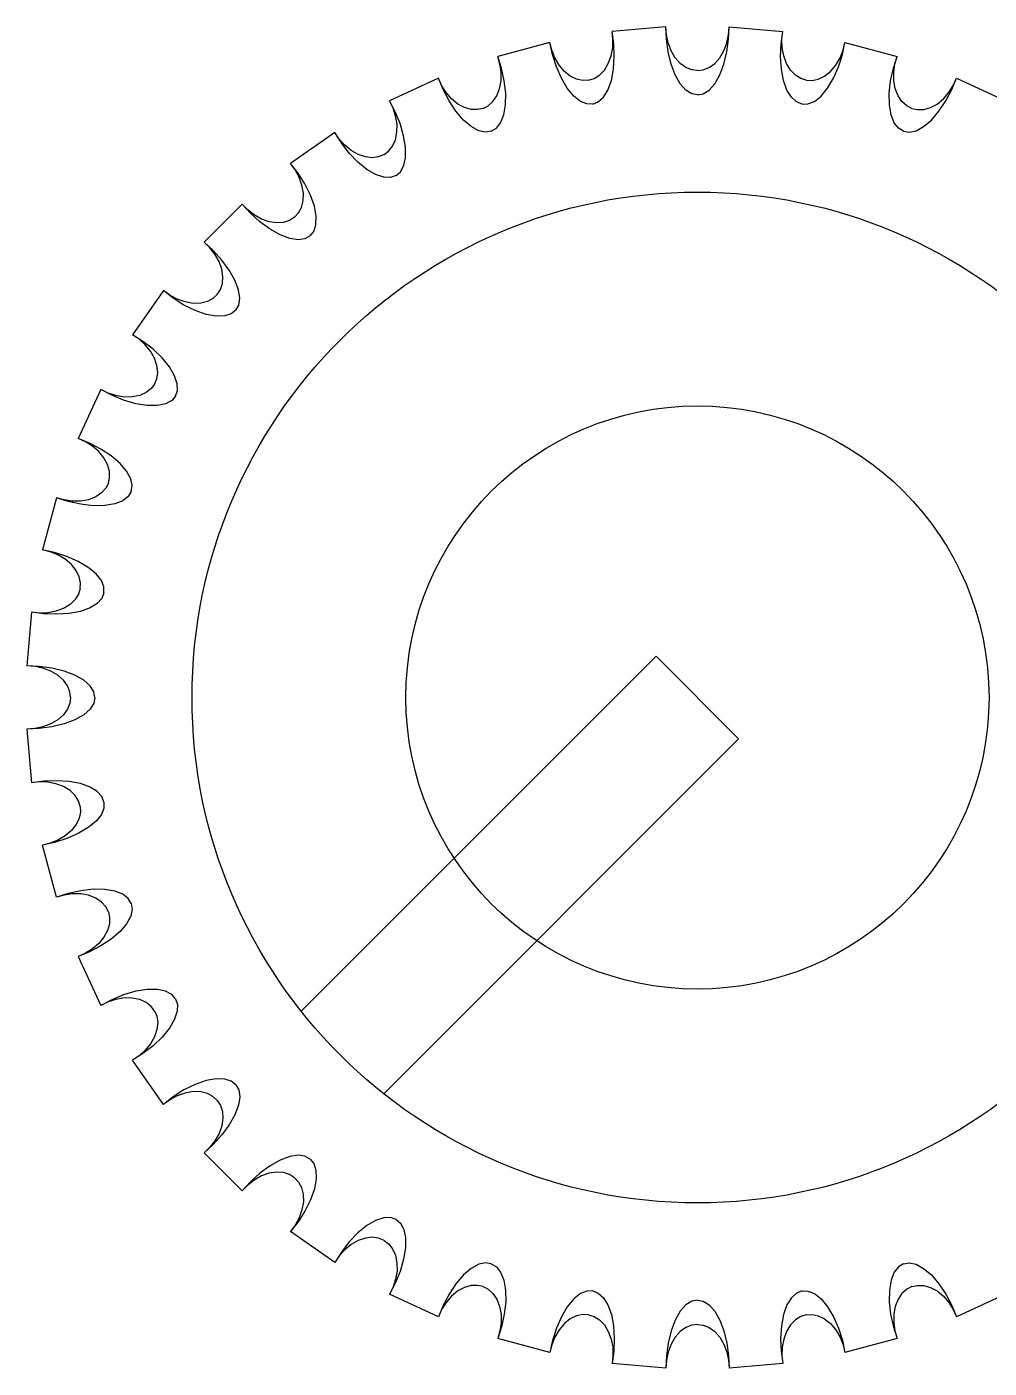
# Model space of a CAD drawing. Extents: x -615 to 711, y 0 to 128.
# Drawn here: x 43.4 to 53.3, y 51.6 to 65.4 of the extents above; entities that cross this region are included whole.
import ezdxf

# ---------------------------------------------------------------- set-up
doc = ezdxf.new("R2010")
doc.units = 0
doc.layers.add('LAYER1', color=7, linetype='CONTINUOUS')

msp = doc.modelspace()

# ---------------------------------------------------------------- linework, layer by layer
at = {"layer": 'LAYER1', "color": 178}
for p, q in [((49.975, 65.4), (49.422, 65.352)), ((49.975, 65.4), (49.422, 65.352)), ((50.625, 65.4), (51.178, 65.352)), ((50.625, 65.4), (51.178, 65.352)), ((48.782, 65.239), (48.245, 65.095)), ((48.782, 65.239), (48.245, 65.095)), ((51.818, 65.239), (52.355, 65.095)), ((51.818, 65.239), (52.355, 65.095)), ((47.635, 64.873), (47.131, 64.638)), ((47.635, 64.873), (47.131, 64.638)), ((52.965, 64.873), (53.469, 64.638)), ((52.965, 64.873), (53.469, 64.638)), ((46.569, 64.313), (46.114, 63.995)), ((46.569, 64.313), (46.114, 63.995)), ((45.616, 63.577), (45.223, 63.184)), ((45.616, 63.577), (45.223, 63.184)), ((44.805, 62.686), (44.487, 62.231)), ((44.805, 62.686), (44.487, 62.231)), ((44.162, 61.669), (43.927, 61.165)), ((44.162, 61.669), (43.927, 61.165)), ((43.705, 60.555), (43.561, 60.018)), ((43.705, 60.555), (43.561, 60.018)), ((43.448, 59.378), (43.4, 58.825)), ((43.448, 59.378), (43.4, 58.825)), ((49.876, 58.924), (46.223, 55.272)), ((49.876, 58.924), (50.724, 58.076)), ((43.4, 58.175), (43.448, 57.622)), ((43.4, 58.175), (43.448, 57.622)), ((50.724, 58.076), (47.072, 54.423)), ((43.705, 56.445), (43.561, 56.982)), ((43.705, 56.445), (43.561, 56.982)), ((43.927, 55.835), (44.162, 55.331)), ((43.927, 55.835), (44.162, 55.331)), ((44.805, 54.314), (44.487, 54.769)), ((44.805, 54.314), (44.487, 54.769)), ((45.616, 53.423), (45.223, 53.816)), ((45.616, 53.423), (45.223, 53.816)), ((46.569, 52.687), (46.114, 53.005)), ((46.569, 52.687), (46.114, 53.005)), ((47.635, 52.127), (47.131, 52.362)), ((47.635, 52.127), (47.131, 52.362)), ((53.469, 52.362), (52.965, 52.127)), ((53.469, 52.362), (52.965, 52.127)), ((48.782, 51.761), (48.245, 51.905)), ((48.782, 51.761), (48.245, 51.905)), ((52.355, 51.905), (51.818, 51.761)), ((52.355, 51.905), (51.818, 51.761)), ((49.975, 51.6), (49.422, 51.648)), ((49.975, 51.6), (49.422, 51.648)), ((51.178, 51.648), (50.625, 51.6)), ((51.178, 51.648), (50.625, 51.6))]:
    msp.add_line(p, q, dxfattribs=at)
for points in [[(49.18, 64.852, 0), (49.237, 64.87, 0), (49.292, 64.904, 0), (49.342, 64.955, 0), (49.383, 65.022, 0), (49.412, 65.1, 0), (49.428, 65.185, 0), (49.431, 65.27, 0), (49.422, 65.352, 0)], [(49.18, 64.852, 0), (49.237, 64.87, 0), (49.292, 64.904, 0), (49.342, 64.955, 0), (49.383, 65.022, 0), (49.412, 65.1, 0), (49.428, 65.185, 0), (49.431, 65.27, 0), (49.422, 65.352, 0)], [(49.223, 64.606, 0), (49.28, 64.628, 0), (49.333, 64.675, 0), (49.379, 64.749, 0), (49.414, 64.848, 0), (49.436, 64.965, 0), (49.444, 65.094, 0), (49.439, 65.225, 0), (49.422, 65.352, 0)], [(49.223, 64.606, 0), (49.28, 64.628, 0), (49.333, 64.675, 0), (49.379, 64.749, 0), (49.414, 64.848, 0), (49.436, 64.965, 0), (49.444, 65.094, 0), (49.439, 65.225, 0), (49.422, 65.352, 0)], [(50.3, 64.7, 0), (50.241, 64.712, 0), (50.18, 64.749, 0), (50.122, 64.814, 0), (50.07, 64.905, 0), (50.028, 65.017, 0), (49.998, 65.142, 0), (49.98, 65.273, 0), (49.975, 65.4, 0)], [(50.3, 64.95, 0), (50.241, 64.958, 0), (50.18, 64.982, 0), (50.122, 65.023, 0), (50.07, 65.082, 0), (50.028, 65.154, 0), (49.998, 65.234, 0), (49.98, 65.318, 0), (49.975, 65.4, 0)], [(50.3, 64.7, 0), (50.241, 64.712, 0), (50.18, 64.749, 0), (50.122, 64.814, 0), (50.07, 64.905, 0), (50.028, 65.017, 0), (49.998, 65.142, 0), (49.98, 65.273, 0), (49.975, 65.4, 0)], [(50.3, 64.95, 0), (50.241, 64.958, 0), (50.18, 64.982, 0), (50.122, 65.023, 0), (50.07, 65.082, 0), (50.028, 65.154, 0), (49.998, 65.234, 0), (49.98, 65.318, 0), (49.975, 65.4, 0)], [(50.3, 64.7, 0), (50.359, 64.712, 0), (50.42, 64.749, 0), (50.478, 64.814, 0), (50.53, 64.905, 0), (50.572, 65.017, 0), (50.602, 65.142, 0), (50.62, 65.273, 0), (50.625, 65.4, 0)], [(50.3, 64.95, 0), (50.359, 64.958, 0), (50.42, 64.982, 0), (50.478, 65.023, 0), (50.53, 65.082, 0), (50.572, 65.154, 0), (50.602, 65.234, 0), (50.62, 65.318, 0), (50.625, 65.4, 0)], [(50.3, 64.7, 0), (50.359, 64.712, 0), (50.42, 64.749, 0), (50.478, 64.814, 0), (50.53, 64.905, 0), (50.572, 65.017, 0), (50.602, 65.142, 0), (50.62, 65.273, 0), (50.625, 65.4, 0)], [(50.3, 64.95, 0), (50.359, 64.958, 0), (50.42, 64.982, 0), (50.478, 65.023, 0), (50.53, 65.082, 0), (50.572, 65.154, 0), (50.602, 65.234, 0), (50.62, 65.318, 0), (50.625, 65.4, 0)], [(51.377, 64.606, 0), (51.32, 64.628, 0), (51.267, 64.675, 0), (51.221, 64.749, 0), (51.186, 64.848, 0), (51.164, 64.965, 0), (51.156, 65.094, 0), (51.161, 65.225, 0), (51.178, 65.352, 0)], [(51.377, 64.606, 0), (51.32, 64.628, 0), (51.267, 64.675, 0), (51.221, 64.749, 0), (51.186, 64.848, 0), (51.164, 64.965, 0), (51.156, 65.094, 0), (51.161, 65.225, 0), (51.178, 65.352, 0)], [(51.42, 64.852, 0), (51.363, 64.87, 0), (51.308, 64.904, 0), (51.258, 64.955, 0), (51.217, 65.022, 0), (51.188, 65.1, 0), (51.172, 65.185, 0), (51.169, 65.27, 0), (51.178, 65.352, 0)], [(51.42, 64.852, 0), (51.363, 64.87, 0), (51.308, 64.904, 0), (51.258, 64.955, 0), (51.217, 65.022, 0), (51.188, 65.1, 0), (51.172, 65.185, 0), (51.169, 65.27, 0), (51.178, 65.352, 0)], [(49.223, 64.606, 0), (49.163, 64.607, 0), (49.097, 64.633, 0), (49.028, 64.687, 0), (48.961, 64.768, 0), (48.9, 64.871, 0), (48.849, 64.989, 0), (48.809, 65.114, 0), (48.782, 65.239, 0)], [(49.18, 64.852, 0), (49.12, 64.849, 0), (49.057, 64.862, 0), (48.992, 64.893, 0), (48.931, 64.942, 0), (48.877, 65.006, 0), (48.833, 65.08, 0), (48.801, 65.159, 0), (48.782, 65.239, 0)], [(49.223, 64.606, 0), (49.163, 64.607, 0), (49.097, 64.633, 0), (49.028, 64.687, 0), (48.961, 64.768, 0), (48.9, 64.871, 0), (48.849, 64.989, 0), (48.809, 65.114, 0), (48.782, 65.239, 0)], [(49.18, 64.852, 0), (49.12, 64.849, 0), (49.057, 64.862, 0), (48.992, 64.893, 0), (48.931, 64.942, 0), (48.877, 65.006, 0), (48.833, 65.08, 0), (48.801, 65.159, 0), (48.782, 65.239, 0)], [(51.377, 64.606, 0), (51.437, 64.607, 0), (51.503, 64.633, 0), (51.572, 64.687, 0), (51.639, 64.768, 0), (51.7, 64.871, 0), (51.751, 64.989, 0), (51.791, 65.114, 0), (51.818, 65.239, 0)], [(51.377, 64.606, 0), (51.437, 64.607, 0), (51.503, 64.633, 0), (51.572, 64.687, 0), (51.639, 64.768, 0), (51.7, 64.871, 0), (51.751, 64.989, 0), (51.791, 65.114, 0), (51.818, 65.239, 0)], [(51.42, 64.852, 0), (51.48, 64.849, 0), (51.543, 64.862, 0), (51.608, 64.893, 0), (51.669, 64.942, 0), (51.723, 65.006, 0), (51.767, 65.08, 0), (51.799, 65.159, 0), (51.818, 65.239, 0)], [(51.42, 64.852, 0), (51.48, 64.849, 0), (51.543, 64.862, 0), (51.608, 64.893, 0), (51.669, 64.942, 0), (51.723, 65.006, 0), (51.767, 65.08, 0), (51.799, 65.159, 0), (51.818, 65.239, 0)], [(48.094, 64.561, 0), (48.147, 64.588, 0), (48.196, 64.632, 0), (48.236, 64.691, 0), (48.265, 64.764, 0), (48.28, 64.846, 0), (48.281, 64.932, 0), (48.268, 65.016, 0), (48.245, 65.095, 0)], [(48.094, 64.561, 0), (48.147, 64.588, 0), (48.196, 64.632, 0), (48.236, 64.691, 0), (48.265, 64.764, 0), (48.28, 64.846, 0), (48.281, 64.932, 0), (48.268, 65.016, 0), (48.245, 65.095, 0)], [(48.179, 64.326, 0), (48.231, 64.357, 0), (48.275, 64.413, 0), (48.308, 64.494, 0), (48.325, 64.597, 0), (48.327, 64.717, 0), (48.312, 64.845, 0), (48.284, 64.974, 0), (48.245, 65.095, 0)], [(48.179, 64.326, 0), (48.231, 64.357, 0), (48.275, 64.413, 0), (48.308, 64.494, 0), (48.325, 64.597, 0), (48.327, 64.717, 0), (48.312, 64.845, 0), (48.284, 64.974, 0), (48.245, 65.095, 0)], [(52.421, 64.326, 0), (52.369, 64.357, 0), (52.325, 64.413, 0), (52.292, 64.494, 0), (52.275, 64.597, 0), (52.273, 64.717, 0), (52.288, 64.845, 0), (52.316, 64.974, 0), (52.355, 65.095, 0)], [(52.421, 64.326, 0), (52.369, 64.357, 0), (52.325, 64.413, 0), (52.292, 64.494, 0), (52.275, 64.597, 0), (52.273, 64.717, 0), (52.288, 64.845, 0), (52.316, 64.974, 0), (52.355, 65.095, 0)], [(52.506, 64.561, 0), (52.453, 64.588, 0), (52.404, 64.632, 0), (52.364, 64.691, 0), (52.335, 64.764, 0), (52.32, 64.846, 0), (52.319, 64.932, 0), (52.332, 65.016, 0), (52.355, 65.095, 0)], [(52.506, 64.561, 0), (52.453, 64.588, 0), (52.404, 64.632, 0), (52.364, 64.691, 0), (52.335, 64.764, 0), (52.32, 64.846, 0), (52.319, 64.932, 0), (52.332, 65.016, 0), (52.355, 65.095, 0)], [(48.179, 64.326, 0), (48.12, 64.317, 0), (48.05, 64.331, 0), (47.973, 64.373, 0), (47.893, 64.44, 0), (47.815, 64.531, 0), (47.744, 64.639, 0), (47.683, 64.755, 0), (47.635, 64.873, 0)], [(48.094, 64.561, 0), (48.036, 64.548, 0), (47.971, 64.55, 0), (47.902, 64.569, 0), (47.833, 64.606, 0), (47.769, 64.66, 0), (47.713, 64.725, 0), (47.668, 64.798, 0), (47.635, 64.873, 0)], [(48.179, 64.326, 0), (48.12, 64.317, 0), (48.05, 64.331, 0), (47.973, 64.373, 0), (47.893, 64.44, 0), (47.815, 64.531, 0), (47.744, 64.639, 0), (47.683, 64.755, 0), (47.635, 64.873, 0)], [(48.094, 64.561, 0), (48.036, 64.548, 0), (47.971, 64.55, 0), (47.902, 64.569, 0), (47.833, 64.606, 0), (47.769, 64.66, 0), (47.713, 64.725, 0), (47.668, 64.798, 0), (47.635, 64.873, 0)], [(52.421, 64.326, 0), (52.48, 64.317, 0), (52.55, 64.331, 0), (52.627, 64.373, 0), (52.707, 64.44, 0), (52.785, 64.531, 0), (52.856, 64.639, 0), (52.917, 64.755, 0), (52.965, 64.873, 0)], [(52.421, 64.326, 0), (52.48, 64.317, 0), (52.55, 64.331, 0), (52.627, 64.373, 0), (52.707, 64.44, 0), (52.785, 64.531, 0), (52.856, 64.639, 0), (52.917, 64.755, 0), (52.965, 64.873, 0)], [(52.506, 64.561, 0), (52.564, 64.548, 0), (52.629, 64.55, 0), (52.698, 64.569, 0), (52.767, 64.606, 0), (52.831, 64.66, 0), (52.887, 64.725, 0), (52.932, 64.798, 0), (52.965, 64.873, 0)], [(52.506, 64.561, 0), (52.564, 64.548, 0), (52.629, 64.55, 0), (52.698, 64.569, 0), (52.767, 64.606, 0), (52.831, 64.66, 0), (52.887, 64.725, 0), (52.932, 64.798, 0), (52.965, 64.873, 0)], [(47.075, 64.086, 0), (47.122, 64.122, 0), (47.163, 64.173, 0), (47.192, 64.238, 0), (47.208, 64.315, 0), (47.209, 64.398, 0), (47.194, 64.483, 0), (47.168, 64.564, 0), (47.131, 64.638, 0)], [(47.075, 64.086, 0), (47.122, 64.122, 0), (47.163, 64.173, 0), (47.192, 64.238, 0), (47.208, 64.315, 0), (47.209, 64.398, 0), (47.194, 64.483, 0), (47.168, 64.564, 0), (47.131, 64.638, 0)], [(47.2, 63.869, 0), (47.245, 63.909, 0), (47.279, 63.972, 0), (47.297, 64.057, 0), (47.296, 64.162, 0), (47.277, 64.28, 0), (47.24, 64.404, 0), (47.19, 64.525, 0), (47.131, 64.638, 0)], [(47.2, 63.869, 0), (47.245, 63.909, 0), (47.279, 63.972, 0), (47.297, 64.057, 0), (47.296, 64.162, 0), (47.277, 64.28, 0), (47.24, 64.404, 0), (47.19, 64.525, 0), (47.131, 64.638, 0)], [(47.2, 63.869, 0), (47.143, 63.85, 0), (47.072, 63.852, 0), (46.989, 63.879, 0), (46.898, 63.932, 0), (46.806, 64.008, 0), (46.717, 64.101, 0), (46.637, 64.206, 0), (46.569, 64.313, 0)], [(47.075, 64.086, 0), (47.02, 64.063, 0), (46.956, 64.053, 0), (46.884, 64.061, 0), (46.81, 64.085, 0), (46.738, 64.126, 0), (46.671, 64.181, 0), (46.614, 64.245, 0), (46.569, 64.313, 0)], [(47.2, 63.869, 0), (47.143, 63.85, 0), (47.072, 63.852, 0), (46.989, 63.879, 0), (46.898, 63.932, 0), (46.806, 64.008, 0), (46.717, 64.101, 0), (46.637, 64.206, 0), (46.569, 64.313, 0)], [(47.075, 64.086, 0), (47.02, 64.063, 0), (46.956, 64.053, 0), (46.884, 64.061, 0), (46.81, 64.085, 0), (46.738, 64.126, 0), (46.671, 64.181, 0), (46.614, 64.245, 0), (46.569, 64.313, 0)], [(46.315, 63.249, 0), (46.352, 63.296, 0), (46.375, 63.364, 0), (46.378, 63.451, 0), (46.359, 63.554, 0), (46.319, 63.667, 0), (46.262, 63.783, 0), (46.191, 63.894, 0), (46.114, 63.995, 0)], [(46.154, 63.441, 0), (46.194, 63.485, 0), (46.225, 63.542, 0), (46.243, 63.611, 0), (46.245, 63.69, 0), (46.231, 63.772, 0), (46.203, 63.853, 0), (46.162, 63.928, 0), (46.114, 63.995, 0)], [(46.315, 63.249, 0), (46.352, 63.296, 0), (46.375, 63.364, 0), (46.378, 63.451, 0), (46.359, 63.554, 0), (46.319, 63.667, 0), (46.262, 63.783, 0), (46.191, 63.894, 0), (46.114, 63.995, 0)], [(46.154, 63.441, 0), (46.194, 63.485, 0), (46.225, 63.542, 0), (46.243, 63.611, 0), (46.245, 63.69, 0), (46.231, 63.772, 0), (46.203, 63.853, 0), (46.162, 63.928, 0), (46.114, 63.995, 0)], [(46.315, 63.249, 0), (46.262, 63.22, 0), (46.192, 63.21, 0), (46.105, 63.223, 0), (46.007, 63.259, 0), (45.903, 63.318, 0), (45.799, 63.394, 0), (45.702, 63.483, 0), (45.616, 63.577, 0)], [(46.154, 63.441, 0), (46.104, 63.409, 0), (46.042, 63.388, 0), (45.971, 63.383, 0), (45.893, 63.394, 0), (45.815, 63.422, 0), (45.74, 63.465, 0), (45.673, 63.518, 0), (45.616, 63.577, 0)], [(46.315, 63.249, 0), (46.262, 63.22, 0), (46.192, 63.21, 0), (46.105, 63.223, 0), (46.007, 63.259, 0), (45.903, 63.318, 0), (45.799, 63.394, 0), (45.702, 63.483, 0), (45.616, 63.577, 0)], [(46.154, 63.441, 0), (46.104, 63.409, 0), (46.042, 63.388, 0), (45.971, 63.383, 0), (45.893, 63.394, 0), (45.815, 63.422, 0), (45.74, 63.465, 0), (45.673, 63.518, 0), (45.616, 63.577, 0)], [(45.551, 62.485, 0), (45.58, 62.538, 0), (45.59, 62.608, 0), (45.577, 62.695, 0), (45.541, 62.793, 0), (45.482, 62.897, 0), (45.406, 63.001, 0), (45.317, 63.098, 0), (45.223, 63.184, 0)], [(45.359, 62.646, 0), (45.391, 62.696, 0), (45.412, 62.758, 0), (45.417, 62.829, 0), (45.406, 62.907, 0), (45.378, 62.985, 0), (45.335, 63.06, 0), (45.282, 63.127, 0), (45.223, 63.184, 0)], [(45.551, 62.485, 0), (45.58, 62.538, 0), (45.59, 62.608, 0), (45.577, 62.695, 0), (45.541, 62.793, 0), (45.482, 62.897, 0), (45.406, 63.001, 0), (45.317, 63.098, 0), (45.223, 63.184, 0)], [(45.359, 62.646, 0), (45.391, 62.696, 0), (45.412, 62.758, 0), (45.417, 62.829, 0), (45.406, 62.907, 0), (45.378, 62.985, 0), (45.335, 63.06, 0), (45.282, 63.127, 0), (45.223, 63.184, 0)], [(45.551, 62.485, 0), (45.504, 62.448, 0), (45.436, 62.425, 0), (45.349, 62.422, 0), (45.246, 62.441, 0), (45.133, 62.481, 0), (45.017, 62.538, 0), (44.906, 62.609, 0), (44.805, 62.686, 0)], [(45.359, 62.646, 0), (45.315, 62.606, 0), (45.258, 62.575, 0), (45.189, 62.557, 0), (45.11, 62.555, 0), (45.028, 62.569, 0), (44.947, 62.597, 0), (44.872, 62.638, 0), (44.805, 62.686, 0)], [(45.551, 62.485, 0), (45.504, 62.448, 0), (45.436, 62.425, 0), (45.349, 62.422, 0), (45.246, 62.441, 0), (45.133, 62.481, 0), (45.017, 62.538, 0), (44.906, 62.609, 0), (44.805, 62.686, 0)], [(45.359, 62.646, 0), (45.315, 62.606, 0), (45.258, 62.575, 0), (45.189, 62.557, 0), (45.11, 62.555, 0), (45.028, 62.569, 0), (44.947, 62.597, 0), (44.872, 62.638, 0), (44.805, 62.686, 0)], [(44.931, 61.6, 0), (44.95, 61.657, 0), (44.948, 61.728, 0), (44.921, 61.811, 0), (44.868, 61.902, 0), (44.792, 61.994, 0), (44.699, 62.083, 0), (44.594, 62.163, 0), (44.487, 62.231, 0)], [(44.714, 61.725, 0), (44.737, 61.78, 0), (44.747, 61.844, 0), (44.739, 61.916, 0), (44.715, 61.99, 0), (44.674, 62.062, 0), (44.619, 62.129, 0), (44.555, 62.186, 0), (44.487, 62.231, 0)], [(44.931, 61.6, 0), (44.95, 61.657, 0), (44.948, 61.728, 0), (44.921, 61.811, 0), (44.868, 61.902, 0), (44.792, 61.994, 0), (44.699, 62.083, 0), (44.594, 62.163, 0), (44.487, 62.231, 0)], [(44.714, 61.725, 0), (44.737, 61.78, 0), (44.747, 61.844, 0), (44.739, 61.916, 0), (44.715, 61.99, 0), (44.674, 62.062, 0), (44.619, 62.129, 0), (44.555, 62.186, 0), (44.487, 62.231, 0)], [(44.714, 61.725, 0), (44.678, 61.678, 0), (44.627, 61.637, 0), (44.562, 61.608, 0), (44.485, 61.592, 0), (44.402, 61.591, 0), (44.317, 61.606, 0), (44.236, 61.632, 0), (44.162, 61.669, 0)], [(44.714, 61.725, 0), (44.678, 61.678, 0), (44.627, 61.637, 0), (44.562, 61.608, 0), (44.485, 61.592, 0), (44.402, 61.591, 0), (44.317, 61.606, 0), (44.236, 61.632, 0), (44.162, 61.669, 0)], [(44.931, 61.6, 0), (44.891, 61.555, 0), (44.828, 61.521, 0), (44.743, 61.503, 0), (44.638, 61.504, 0), (44.52, 61.523, 0), (44.396, 61.56, 0), (44.275, 61.61, 0), (44.162, 61.669, 0)], [(44.931, 61.6, 0), (44.891, 61.555, 0), (44.828, 61.521, 0), (44.743, 61.503, 0), (44.638, 61.504, 0), (44.52, 61.523, 0), (44.396, 61.56, 0), (44.275, 61.61, 0), (44.162, 61.669, 0)], [(44.474, 60.621, 0), (44.483, 60.68, 0), (44.469, 60.75, 0), (44.427, 60.827, 0), (44.36, 60.907, 0), (44.269, 60.985, 0), (44.161, 61.056, 0), (44.045, 61.117, 0), (43.927, 61.165, 0)], [(44.239, 60.706, 0), (44.252, 60.764, 0), (44.25, 60.829, 0), (44.231, 60.898, 0), (44.194, 60.967, 0), (44.14, 61.031, 0), (44.075, 61.087, 0), (44.002, 61.132, 0), (43.927, 61.165, 0)], [(44.474, 60.621, 0), (44.483, 60.68, 0), (44.469, 60.75, 0), (44.427, 60.827, 0), (44.36, 60.907, 0), (44.269, 60.985, 0), (44.161, 61.056, 0), (44.045, 61.117, 0), (43.927, 61.165, 0)], [(44.239, 60.706, 0), (44.252, 60.764, 0), (44.25, 60.829, 0), (44.231, 60.898, 0), (44.194, 60.967, 0), (44.14, 61.031, 0), (44.075, 61.087, 0), (44.002, 61.132, 0), (43.927, 61.165, 0)], [(44.239, 60.706, 0), (44.212, 60.653, 0), (44.168, 60.604, 0), (44.109, 60.564, 0), (44.036, 60.535, 0), (43.954, 60.52, 0), (43.868, 60.519, 0), (43.784, 60.532, 0), (43.705, 60.555, 0)], [(44.239, 60.706, 0), (44.212, 60.653, 0), (44.168, 60.604, 0), (44.109, 60.564, 0), (44.036, 60.535, 0), (43.954, 60.52, 0), (43.868, 60.519, 0), (43.784, 60.532, 0), (43.705, 60.555, 0)], [(44.474, 60.621, 0), (44.443, 60.569, 0), (44.387, 60.525, 0), (44.306, 60.492, 0), (44.203, 60.475, 0), (44.083, 60.473, 0), (43.955, 60.488, 0), (43.826, 60.516, 0), (43.705, 60.555, 0)], [(44.474, 60.621, 0), (44.443, 60.569, 0), (44.387, 60.525, 0), (44.306, 60.492, 0), (44.203, 60.475, 0), (44.083, 60.473, 0), (43.955, 60.488, 0), (43.826, 60.516, 0), (43.705, 60.555, 0)], [(44.194, 59.577, 0), (44.193, 59.637, 0), (44.167, 59.703, 0), (44.113, 59.772, 0), (44.032, 59.839, 0), (43.929, 59.9, 0), (43.811, 59.951, 0), (43.686, 59.991, 0), (43.561, 60.018, 0)], [(43.948, 59.62, 0), (43.951, 59.68, 0), (43.938, 59.743, 0), (43.907, 59.808, 0), (43.858, 59.869, 0), (43.794, 59.923, 0), (43.72, 59.967, 0), (43.641, 59.999, 0), (43.561, 60.018, 0)], [(44.194, 59.577, 0), (44.193, 59.637, 0), (44.167, 59.703, 0), (44.113, 59.772, 0), (44.032, 59.839, 0), (43.929, 59.9, 0), (43.811, 59.951, 0), (43.686, 59.991, 0), (43.561, 60.018, 0)], [(43.948, 59.62, 0), (43.951, 59.68, 0), (43.938, 59.743, 0), (43.907, 59.808, 0), (43.858, 59.869, 0), (43.794, 59.923, 0), (43.72, 59.967, 0), (43.641, 59.999, 0), (43.561, 60.018, 0)], [(43.948, 59.62, 0), (43.93, 59.563, 0), (43.896, 59.508, 0), (43.845, 59.458, 0), (43.778, 59.417, 0), (43.7, 59.388, 0), (43.615, 59.372, 0), (43.53, 59.369, 0), (43.448, 59.378, 0)], [(43.948, 59.62, 0), (43.93, 59.563, 0), (43.896, 59.508, 0), (43.845, 59.458, 0), (43.778, 59.417, 0), (43.7, 59.388, 0), (43.615, 59.372, 0), (43.53, 59.369, 0), (43.448, 59.378, 0)], [(44.194, 59.577, 0), (44.172, 59.52, 0), (44.125, 59.467, 0), (44.051, 59.421, 0), (43.952, 59.386, 0), (43.835, 59.364, 0), (43.706, 59.356, 0), (43.575, 59.361, 0), (43.448, 59.378, 0)], [(44.194, 59.577, 0), (44.172, 59.52, 0), (44.125, 59.467, 0), (44.051, 59.421, 0), (43.952, 59.386, 0), (43.835, 59.364, 0), (43.706, 59.356, 0), (43.575, 59.361, 0), (43.448, 59.378, 0)], [(44.1, 58.5, 0), (44.088, 58.559, 0), (44.051, 58.62, 0), (43.986, 58.678, 0), (43.895, 58.73, 0), (43.783, 58.772, 0), (43.658, 58.802, 0), (43.527, 58.82, 0), (43.4, 58.825, 0)], [(43.85, 58.5, 0), (43.842, 58.559, 0), (43.818, 58.62, 0), (43.777, 58.678, 0), (43.718, 58.73, 0), (43.646, 58.772, 0), (43.566, 58.802, 0), (43.482, 58.82, 0), (43.4, 58.825, 0)], [(44.1, 58.5, 0), (44.088, 58.559, 0), (44.051, 58.62, 0), (43.986, 58.678, 0), (43.895, 58.73, 0), (43.783, 58.772, 0), (43.658, 58.802, 0), (43.527, 58.82, 0), (43.4, 58.825, 0)], [(43.85, 58.5, 0), (43.842, 58.559, 0), (43.818, 58.62, 0), (43.777, 58.678, 0), (43.718, 58.73, 0), (43.646, 58.772, 0), (43.566, 58.802, 0), (43.482, 58.82, 0), (43.4, 58.825, 0)], [(44.1, 58.5, 0), (44.088, 58.441, 0), (44.051, 58.38, 0), (43.986, 58.322, 0), (43.895, 58.27, 0), (43.783, 58.228, 0), (43.658, 58.198, 0), (43.527, 58.18, 0), (43.4, 58.175, 0)], [(43.85, 58.5, 0), (43.842, 58.441, 0), (43.818, 58.38, 0), (43.777, 58.322, 0), (43.718, 58.27, 0), (43.646, 58.228, 0), (43.566, 58.198, 0), (43.482, 58.18, 0), (43.4, 58.175, 0)], [(44.1, 58.5, 0), (44.088, 58.441, 0), (44.051, 58.38, 0), (43.986, 58.322, 0), (43.895, 58.27, 0), (43.783, 58.228, 0), (43.658, 58.198, 0), (43.527, 58.18, 0), (43.4, 58.175, 0)], [(43.85, 58.5, 0), (43.842, 58.441, 0), (43.818, 58.38, 0), (43.777, 58.322, 0), (43.718, 58.27, 0), (43.646, 58.228, 0), (43.566, 58.198, 0), (43.482, 58.18, 0), (43.4, 58.175, 0)], [(44.194, 57.423, 0), (44.172, 57.48, 0), (44.125, 57.533, 0), (44.051, 57.579, 0), (43.952, 57.614, 0), (43.835, 57.636, 0), (43.706, 57.644, 0), (43.575, 57.639, 0), (43.448, 57.622, 0)], [(44.194, 57.423, 0), (44.172, 57.48, 0), (44.125, 57.533, 0), (44.051, 57.579, 0), (43.952, 57.614, 0), (43.835, 57.636, 0), (43.706, 57.644, 0), (43.575, 57.639, 0), (43.448, 57.622, 0)], [(43.948, 57.38, 0), (43.93, 57.437, 0), (43.896, 57.492, 0), (43.845, 57.542, 0), (43.778, 57.583, 0), (43.7, 57.612, 0), (43.615, 57.628, 0), (43.53, 57.631, 0), (43.448, 57.622, 0)], [(43.948, 57.38, 0), (43.93, 57.437, 0), (43.896, 57.492, 0), (43.845, 57.542, 0), (43.778, 57.583, 0), (43.7, 57.612, 0), (43.615, 57.628, 0), (43.53, 57.631, 0), (43.448, 57.622, 0)], [(44.194, 57.423, 0), (44.193, 57.363, 0), (44.167, 57.297, 0), (44.113, 57.228, 0), (44.032, 57.161, 0), (43.929, 57.1, 0), (43.811, 57.049, 0), (43.686, 57.009, 0), (43.561, 56.982, 0)], [(44.194, 57.423, 0), (44.193, 57.363, 0), (44.167, 57.297, 0), (44.113, 57.228, 0), (44.032, 57.161, 0), (43.929, 57.1, 0), (43.811, 57.049, 0), (43.686, 57.009, 0), (43.561, 56.982, 0)], [(43.948, 57.38, 0), (43.951, 57.32, 0), (43.938, 57.257, 0), (43.907, 57.192, 0), (43.858, 57.131, 0), (43.794, 57.077, 0), (43.72, 57.033, 0), (43.641, 57.001, 0), (43.561, 56.982, 0)], [(43.948, 57.38, 0), (43.951, 57.32, 0), (43.938, 57.257, 0), (43.907, 57.192, 0), (43.858, 57.131, 0), (43.794, 57.077, 0), (43.72, 57.033, 0), (43.641, 57.001, 0), (43.561, 56.982, 0)], [(44.474, 56.379, 0), (44.443, 56.431, 0), (44.387, 56.475, 0), (44.306, 56.508, 0), (44.203, 56.525, 0), (44.083, 56.527, 0), (43.955, 56.512, 0), (43.826, 56.484, 0), (43.705, 56.445, 0)], [(44.474, 56.379, 0), (44.443, 56.431, 0), (44.387, 56.475, 0), (44.306, 56.508, 0), (44.203, 56.525, 0), (44.083, 56.527, 0), (43.955, 56.512, 0), (43.826, 56.484, 0), (43.705, 56.445, 0)], [(44.239, 56.294, 0), (44.212, 56.347, 0), (44.168, 56.396, 0), (44.109, 56.436, 0), (44.036, 56.465, 0), (43.954, 56.48, 0), (43.868, 56.481, 0), (43.784, 56.468, 0), (43.705, 56.445, 0)], [(44.239, 56.294, 0), (44.212, 56.347, 0), (44.168, 56.396, 0), (44.109, 56.436, 0), (44.036, 56.465, 0), (43.954, 56.48, 0), (43.868, 56.481, 0), (43.784, 56.468, 0), (43.705, 56.445, 0)], [(44.474, 56.379, 0), (44.483, 56.32, 0), (44.469, 56.25, 0), (44.427, 56.173, 0), (44.36, 56.093, 0), (44.269, 56.015, 0), (44.161, 55.944, 0), (44.045, 55.883, 0), (43.927, 55.835, 0)], [(44.474, 56.379, 0), (44.483, 56.32, 0), (44.469, 56.25, 0), (44.427, 56.173, 0), (44.36, 56.093, 0), (44.269, 56.015, 0), (44.161, 55.944, 0), (44.045, 55.883, 0), (43.927, 55.835, 0)], [(44.239, 56.294, 0), (44.252, 56.236, 0), (44.25, 56.171, 0), (44.231, 56.102, 0), (44.194, 56.033, 0), (44.14, 55.969, 0), (44.075, 55.913, 0), (44.002, 55.868, 0), (43.927, 55.835, 0)], [(44.239, 56.294, 0), (44.252, 56.236, 0), (44.25, 56.171, 0), (44.231, 56.102, 0), (44.194, 56.033, 0), (44.14, 55.969, 0), (44.075, 55.913, 0), (44.002, 55.868, 0), (43.927, 55.835, 0)], [(44.931, 55.4, 0), (44.891, 55.445, 0), (44.828, 55.479, 0), (44.743, 55.497, 0), (44.638, 55.496, 0), (44.52, 55.477, 0), (44.396, 55.44, 0), (44.275, 55.39, 0), (44.162, 55.331, 0)], [(44.931, 55.4, 0), (44.891, 55.445, 0), (44.828, 55.479, 0), (44.743, 55.497, 0), (44.638, 55.496, 0), (44.52, 55.477, 0), (44.396, 55.44, 0), (44.275, 55.39, 0), (44.162, 55.331, 0)], [(44.714, 55.275, 0), (44.678, 55.322, 0), (44.627, 55.363, 0), (44.562, 55.392, 0), (44.485, 55.408, 0), (44.402, 55.409, 0), (44.317, 55.394, 0), (44.236, 55.368, 0), (44.162, 55.331, 0)], [(44.714, 55.275, 0), (44.678, 55.322, 0), (44.627, 55.363, 0), (44.562, 55.392, 0), (44.485, 55.408, 0), (44.402, 55.409, 0), (44.317, 55.394, 0), (44.236, 55.368, 0), (44.162, 55.331, 0)], [(44.931, 55.4, 0), (44.95, 55.343, 0), (44.948, 55.272, 0), (44.921, 55.189, 0), (44.868, 55.098, 0), (44.792, 55.006, 0), (44.699, 54.917, 0), (44.594, 54.837, 0), (44.487, 54.769, 0)], [(44.931, 55.4, 0), (44.95, 55.343, 0), (44.948, 55.272, 0), (44.921, 55.189, 0), (44.868, 55.098, 0), (44.792, 55.006, 0), (44.699, 54.917, 0), (44.594, 54.837, 0), (44.487, 54.769, 0)], [(44.714, 55.275, 0), (44.737, 55.22, 0), (44.747, 55.156, 0), (44.739, 55.084, 0), (44.715, 55.01, 0), (44.674, 54.938, 0), (44.619, 54.871, 0), (44.555, 54.814, 0), (44.487, 54.769, 0)], [(44.714, 55.275, 0), (44.737, 55.22, 0), (44.747, 55.156, 0), (44.739, 55.084, 0), (44.715, 55.01, 0), (44.674, 54.938, 0), (44.619, 54.871, 0), (44.555, 54.814, 0), (44.487, 54.769, 0)], [(45.551, 54.515, 0), (45.504, 54.552, 0), (45.436, 54.575, 0), (45.349, 54.578, 0), (45.246, 54.559, 0), (45.133, 54.519, 0), (45.017, 54.462, 0), (44.906, 54.391, 0), (44.805, 54.314, 0)], [(45.551, 54.515, 0), (45.504, 54.552, 0), (45.436, 54.575, 0), (45.349, 54.578, 0), (45.246, 54.559, 0), (45.133, 54.519, 0), (45.017, 54.462, 0), (44.906, 54.391, 0), (44.805, 54.314, 0)], [(45.551, 54.515, 0), (45.58, 54.462, 0), (45.59, 54.392, 0), (45.577, 54.305, 0), (45.541, 54.207, 0), (45.482, 54.103, 0), (45.406, 53.999, 0), (45.317, 53.902, 0), (45.223, 53.816, 0)], [(45.551, 54.515, 0), (45.58, 54.462, 0), (45.59, 54.392, 0), (45.577, 54.305, 0), (45.541, 54.207, 0), (45.482, 54.103, 0), (45.406, 53.999, 0), (45.317, 53.902, 0), (45.223, 53.816, 0)], [(45.359, 54.354, 0), (45.315, 54.394, 0), (45.258, 54.425, 0), (45.189, 54.443, 0), (45.11, 54.445, 0), (45.028, 54.431, 0), (44.947, 54.403, 0), (44.872, 54.362, 0), (44.805, 54.314, 0)], [(45.359, 54.354, 0), (45.315, 54.394, 0), (45.258, 54.425, 0), (45.189, 54.443, 0), (45.11, 54.445, 0), (45.028, 54.431, 0), (44.947, 54.403, 0), (44.872, 54.362, 0), (44.805, 54.314, 0)], [(45.359, 54.354, 0), (45.391, 54.304, 0), (45.412, 54.242, 0), (45.417, 54.171, 0), (45.406, 54.093, 0), (45.378, 54.015, 0), (45.335, 53.94, 0), (45.282, 53.873, 0), (45.223, 53.816, 0)], [(45.359, 54.354, 0), (45.391, 54.304, 0), (45.412, 54.242, 0), (45.417, 54.171, 0), (45.406, 54.093, 0), (45.378, 54.015, 0), (45.335, 53.94, 0), (45.282, 53.873, 0), (45.223, 53.816, 0)], [(46.315, 53.751, 0), (46.262, 53.78, 0), (46.192, 53.79, 0), (46.105, 53.777, 0), (46.007, 53.741, 0), (45.903, 53.682, 0), (45.799, 53.606, 0), (45.702, 53.517, 0), (45.616, 53.423, 0)], [(46.315, 53.751, 0), (46.262, 53.78, 0), (46.192, 53.79, 0), (46.105, 53.777, 0), (46.007, 53.741, 0), (45.903, 53.682, 0), (45.799, 53.606, 0), (45.702, 53.517, 0), (45.616, 53.423, 0)], [(46.315, 53.751, 0), (46.352, 53.704, 0), (46.375, 53.636, 0), (46.378, 53.549, 0), (46.359, 53.446, 0), (46.319, 53.333, 0), (46.262, 53.217, 0), (46.191, 53.106, 0), (46.114, 53.005, 0)], [(46.315, 53.751, 0), (46.352, 53.704, 0), (46.375, 53.636, 0), (46.378, 53.549, 0), (46.359, 53.446, 0), (46.319, 53.333, 0), (46.262, 53.217, 0), (46.191, 53.106, 0), (46.114, 53.005, 0)], [(46.154, 53.559, 0), (46.104, 53.591, 0), (46.042, 53.612, 0), (45.971, 53.617, 0), (45.893, 53.606, 0), (45.815, 53.578, 0), (45.74, 53.535, 0), (45.673, 53.482, 0), (45.616, 53.423, 0)], [(46.154, 53.559, 0), (46.104, 53.591, 0), (46.042, 53.612, 0), (45.971, 53.617, 0), (45.893, 53.606, 0), (45.815, 53.578, 0), (45.74, 53.535, 0), (45.673, 53.482, 0), (45.616, 53.423, 0)], [(46.154, 53.559, 0), (46.194, 53.515, 0), (46.225, 53.458, 0), (46.243, 53.389, 0), (46.245, 53.31, 0), (46.231, 53.228, 0), (46.203, 53.147, 0), (46.162, 53.072, 0), (46.114, 53.005, 0)], [(46.154, 53.559, 0), (46.194, 53.515, 0), (46.225, 53.458, 0), (46.243, 53.389, 0), (46.245, 53.31, 0), (46.231, 53.228, 0), (46.203, 53.147, 0), (46.162, 53.072, 0), (46.114, 53.005, 0)], [(47.2, 53.131, 0), (47.143, 53.15, 0), (47.072, 53.148, 0), (46.989, 53.121, 0), (46.898, 53.068, 0), (46.806, 52.992, 0), (46.717, 52.899, 0), (46.637, 52.794, 0), (46.569, 52.687, 0)], [(47.2, 53.131, 0), (47.143, 53.15, 0), (47.072, 53.148, 0), (46.989, 53.121, 0), (46.898, 53.068, 0), (46.806, 52.992, 0), (46.717, 52.899, 0), (46.637, 52.794, 0), (46.569, 52.687, 0)], [(47.2, 53.131, 0), (47.245, 53.091, 0), (47.279, 53.028, 0), (47.297, 52.943, 0), (47.296, 52.838, 0), (47.277, 52.72, 0), (47.24, 52.596, 0), (47.19, 52.475, 0), (47.131, 52.362, 0)], [(47.2, 53.131, 0), (47.245, 53.091, 0), (47.279, 53.028, 0), (47.297, 52.943, 0), (47.296, 52.838, 0), (47.277, 52.72, 0), (47.24, 52.596, 0), (47.19, 52.475, 0), (47.131, 52.362, 0)], [(47.075, 52.914, 0), (47.02, 52.937, 0), (46.956, 52.947, 0), (46.884, 52.939, 0), (46.81, 52.915, 0), (46.738, 52.874, 0), (46.671, 52.819, 0), (46.614, 52.755, 0), (46.569, 52.687, 0)], [(47.075, 52.914, 0), (47.02, 52.937, 0), (46.956, 52.947, 0), (46.884, 52.939, 0), (46.81, 52.915, 0), (46.738, 52.874, 0), (46.671, 52.819, 0), (46.614, 52.755, 0), (46.569, 52.687, 0)], [(47.075, 52.914, 0), (47.122, 52.878, 0), (47.163, 52.827, 0), (47.192, 52.762, 0), (47.208, 52.685, 0), (47.209, 52.602, 0), (47.194, 52.517, 0), (47.168, 52.436, 0), (47.131, 52.362, 0)], [(47.075, 52.914, 0), (47.122, 52.878, 0), (47.163, 52.827, 0), (47.192, 52.762, 0), (47.208, 52.685, 0), (47.209, 52.602, 0), (47.194, 52.517, 0), (47.168, 52.436, 0), (47.131, 52.362, 0)], [(48.179, 52.674, 0), (48.12, 52.683, 0), (48.05, 52.669, 0), (47.973, 52.627, 0), (47.893, 52.56, 0), (47.815, 52.469, 0), (47.744, 52.361, 0), (47.683, 52.245, 0), (47.635, 52.127, 0)], [(48.179, 52.674, 0), (48.12, 52.683, 0), (48.05, 52.669, 0), (47.973, 52.627, 0), (47.893, 52.56, 0), (47.815, 52.469, 0), (47.744, 52.361, 0), (47.683, 52.245, 0), (47.635, 52.127, 0)], [(48.179, 52.674, 0), (48.231, 52.643, 0), (48.275, 52.587, 0), (48.308, 52.506, 0), (48.325, 52.403, 0), (48.327, 52.283, 0), (48.312, 52.155, 0), (48.284, 52.026, 0), (48.245, 51.905, 0)], [(48.179, 52.674, 0), (48.231, 52.643, 0), (48.275, 52.587, 0), (48.308, 52.506, 0), (48.325, 52.403, 0), (48.327, 52.283, 0), (48.312, 52.155, 0), (48.284, 52.026, 0), (48.245, 51.905, 0)], [(52.421, 52.674, 0), (52.369, 52.643, 0), (52.325, 52.587, 0), (52.292, 52.506, 0), (52.275, 52.403, 0), (52.273, 52.283, 0), (52.288, 52.155, 0), (52.316, 52.026, 0), (52.355, 51.905, 0)], [(52.421, 52.674, 0), (52.369, 52.643, 0), (52.325, 52.587, 0), (52.292, 52.506, 0), (52.275, 52.403, 0), (52.273, 52.283, 0), (52.288, 52.155, 0), (52.316, 52.026, 0), (52.355, 51.905, 0)], [(52.421, 52.674, 0), (52.48, 52.683, 0), (52.55, 52.669, 0), (52.627, 52.627, 0), (52.707, 52.56, 0), (52.785, 52.469, 0), (52.856, 52.361, 0), (52.917, 52.245, 0), (52.965, 52.127, 0)], [(52.421, 52.674, 0), (52.48, 52.683, 0), (52.55, 52.669, 0), (52.627, 52.627, 0), (52.707, 52.56, 0), (52.785, 52.469, 0), (52.856, 52.361, 0), (52.917, 52.245, 0), (52.965, 52.127, 0)], [(48.094, 52.439, 0), (48.036, 52.452, 0), (47.971, 52.45, 0), (47.902, 52.431, 0), (47.833, 52.394, 0), (47.769, 52.34, 0), (47.713, 52.275, 0), (47.668, 52.202, 0), (47.635, 52.127, 0)], [(48.094, 52.439, 0), (48.036, 52.452, 0), (47.971, 52.45, 0), (47.902, 52.431, 0), (47.833, 52.394, 0), (47.769, 52.34, 0), (47.713, 52.275, 0), (47.668, 52.202, 0), (47.635, 52.127, 0)], [(52.506, 52.439, 0), (52.564, 52.452, 0), (52.629, 52.45, 0), (52.698, 52.431, 0), (52.767, 52.394, 0), (52.831, 52.34, 0), (52.887, 52.275, 0), (52.932, 52.202, 0), (52.965, 52.127, 0)], [(52.506, 52.439, 0), (52.564, 52.452, 0), (52.629, 52.45, 0), (52.698, 52.431, 0), (52.767, 52.394, 0), (52.831, 52.34, 0), (52.887, 52.275, 0), (52.932, 52.202, 0), (52.965, 52.127, 0)], [(48.094, 52.439, 0), (48.147, 52.412, 0), (48.196, 52.368, 0), (48.236, 52.309, 0), (48.265, 52.236, 0), (48.28, 52.154, 0), (48.281, 52.068, 0), (48.268, 51.984, 0), (48.245, 51.905, 0)], [(48.094, 52.439, 0), (48.147, 52.412, 0), (48.196, 52.368, 0), (48.236, 52.309, 0), (48.265, 52.236, 0), (48.28, 52.154, 0), (48.281, 52.068, 0), (48.268, 51.984, 0), (48.245, 51.905, 0)], [(49.223, 52.394, 0), (49.163, 52.393, 0), (49.097, 52.367, 0), (49.028, 52.313, 0), (48.961, 52.232, 0), (48.9, 52.129, 0), (48.849, 52.011, 0), (48.809, 51.886, 0), (48.782, 51.761, 0)], [(49.223, 52.394, 0), (49.163, 52.393, 0), (49.097, 52.367, 0), (49.028, 52.313, 0), (48.961, 52.232, 0), (48.9, 52.129, 0), (48.849, 52.011, 0), (48.809, 51.886, 0), (48.782, 51.761, 0)], [(49.223, 52.394, 0), (49.28, 52.372, 0), (49.333, 52.325, 0), (49.379, 52.251, 0), (49.414, 52.152, 0), (49.436, 52.035, 0), (49.444, 51.906, 0), (49.439, 51.775, 0), (49.422, 51.648, 0)], [(49.223, 52.394, 0), (49.28, 52.372, 0), (49.333, 52.325, 0), (49.379, 52.251, 0), (49.414, 52.152, 0), (49.436, 52.035, 0), (49.444, 51.906, 0), (49.439, 51.775, 0), (49.422, 51.648, 0)], [(51.377, 52.394, 0), (51.32, 52.372, 0), (51.267, 52.325, 0), (51.221, 52.251, 0), (51.186, 52.152, 0), (51.164, 52.035, 0), (51.156, 51.906, 0), (51.161, 51.775, 0), (51.178, 51.648, 0)], [(51.377, 52.394, 0), (51.32, 52.372, 0), (51.267, 52.325, 0), (51.221, 52.251, 0), (51.186, 52.152, 0), (51.164, 52.035, 0), (51.156, 51.906, 0), (51.161, 51.775, 0), (51.178, 51.648, 0)], [(51.377, 52.394, 0), (51.437, 52.393, 0), (51.503, 52.367, 0), (51.572, 52.313, 0), (51.639, 52.232, 0), (51.7, 52.129, 0), (51.751, 52.011, 0), (51.791, 51.886, 0), (51.818, 51.761, 0)], [(51.377, 52.394, 0), (51.437, 52.393, 0), (51.503, 52.367, 0), (51.572, 52.313, 0), (51.639, 52.232, 0), (51.7, 52.129, 0), (51.751, 52.011, 0), (51.791, 51.886, 0), (51.818, 51.761, 0)], [(52.506, 52.439, 0), (52.453, 52.412, 0), (52.404, 52.368, 0), (52.364, 52.309, 0), (52.335, 52.236, 0), (52.32, 52.154, 0), (52.319, 52.068, 0), (52.332, 51.984, 0), (52.355, 51.905, 0)], [(52.506, 52.439, 0), (52.453, 52.412, 0), (52.404, 52.368, 0), (52.364, 52.309, 0), (52.335, 52.236, 0), (52.32, 52.154, 0), (52.319, 52.068, 0), (52.332, 51.984, 0), (52.355, 51.905, 0)], [(50.3, 52.3, 0), (50.241, 52.288, 0), (50.18, 52.251, 0), (50.122, 52.186, 0), (50.07, 52.095, 0), (50.028, 51.983, 0), (49.998, 51.858, 0), (49.98, 51.727, 0), (49.975, 51.6, 0)], [(50.3, 52.3, 0), (50.241, 52.288, 0), (50.18, 52.251, 0), (50.122, 52.186, 0), (50.07, 52.095, 0), (50.028, 51.983, 0), (49.998, 51.858, 0), (49.98, 51.727, 0), (49.975, 51.6, 0)], [(50.3, 52.3, 0), (50.359, 52.288, 0), (50.42, 52.251, 0), (50.478, 52.186, 0), (50.53, 52.095, 0), (50.572, 51.983, 0), (50.602, 51.858, 0), (50.62, 51.727, 0), (50.625, 51.6, 0)], [(50.3, 52.3, 0), (50.359, 52.288, 0), (50.42, 52.251, 0), (50.478, 52.186, 0), (50.53, 52.095, 0), (50.572, 51.983, 0), (50.602, 51.858, 0), (50.62, 51.727, 0), (50.625, 51.6, 0)], [(49.18, 52.148, 0), (49.12, 52.151, 0), (49.057, 52.138, 0), (48.992, 52.107, 0), (48.931, 52.058, 0), (48.877, 51.994, 0), (48.833, 51.92, 0), (48.801, 51.841, 0), (48.782, 51.761, 0)], [(49.18, 52.148, 0), (49.12, 52.151, 0), (49.057, 52.138, 0), (48.992, 52.107, 0), (48.931, 52.058, 0), (48.877, 51.994, 0), (48.833, 51.92, 0), (48.801, 51.841, 0), (48.782, 51.761, 0)], [(49.18, 52.148, 0), (49.237, 52.13, 0), (49.292, 52.096, 0), (49.342, 52.045, 0), (49.383, 51.978, 0), (49.412, 51.9, 0), (49.428, 51.815, 0), (49.431, 51.73, 0), (49.422, 51.648, 0)], [(49.18, 52.148, 0), (49.237, 52.13, 0), (49.292, 52.096, 0), (49.342, 52.045, 0), (49.383, 51.978, 0), (49.412, 51.9, 0), (49.428, 51.815, 0), (49.431, 51.73, 0), (49.422, 51.648, 0)], [(50.3, 52.05, 0), (50.241, 52.042, 0), (50.18, 52.018, 0), (50.122, 51.977, 0), (50.07, 51.918, 0), (50.028, 51.846, 0), (49.998, 51.766, 0), (49.98, 51.682, 0), (49.975, 51.6, 0)], [(50.3, 52.05, 0), (50.241, 52.042, 0), (50.18, 52.018, 0), (50.122, 51.977, 0), (50.07, 51.918, 0), (50.028, 51.846, 0), (49.998, 51.766, 0), (49.98, 51.682, 0), (49.975, 51.6, 0)], [(50.3, 52.05, 0), (50.359, 52.042, 0), (50.42, 52.018, 0), (50.478, 51.977, 0), (50.53, 51.918, 0), (50.572, 51.846, 0), (50.602, 51.766, 0), (50.62, 51.682, 0), (50.625, 51.6, 0)], [(50.3, 52.05, 0), (50.359, 52.042, 0), (50.42, 52.018, 0), (50.478, 51.977, 0), (50.53, 51.918, 0), (50.572, 51.846, 0), (50.602, 51.766, 0), (50.62, 51.682, 0), (50.625, 51.6, 0)], [(51.42, 52.148, 0), (51.363, 52.13, 0), (51.308, 52.096, 0), (51.258, 52.045, 0), (51.217, 51.978, 0), (51.188, 51.9, 0), (51.172, 51.815, 0), (51.169, 51.73, 0), (51.178, 51.648, 0)], [(51.42, 52.148, 0), (51.363, 52.13, 0), (51.308, 52.096, 0), (51.258, 52.045, 0), (51.217, 51.978, 0), (51.188, 51.9, 0), (51.172, 51.815, 0), (51.169, 51.73, 0), (51.178, 51.648, 0)], [(51.42, 52.148, 0), (51.48, 52.151, 0), (51.543, 52.138, 0), (51.608, 52.107, 0), (51.669, 52.058, 0), (51.723, 51.994, 0), (51.767, 51.92, 0), (51.799, 51.841, 0), (51.818, 51.761, 0)], [(51.42, 52.148, 0), (51.48, 52.151, 0), (51.543, 52.138, 0), (51.608, 52.107, 0), (51.669, 52.058, 0), (51.723, 51.994, 0), (51.767, 51.92, 0), (51.799, 51.841, 0), (51.818, 51.761, 0)]]:
    msp.add_polyline3d(points, dxfattribs=at)
msp.add_circle((50.3, 58.5), 5.2, dxfattribs=at)
at = {"layer": 'LAYER1', "color": 7}
msp.add_circle((50.3, 58.5), 3, dxfattribs=at)

doc.saveas('drawing.dxf')
